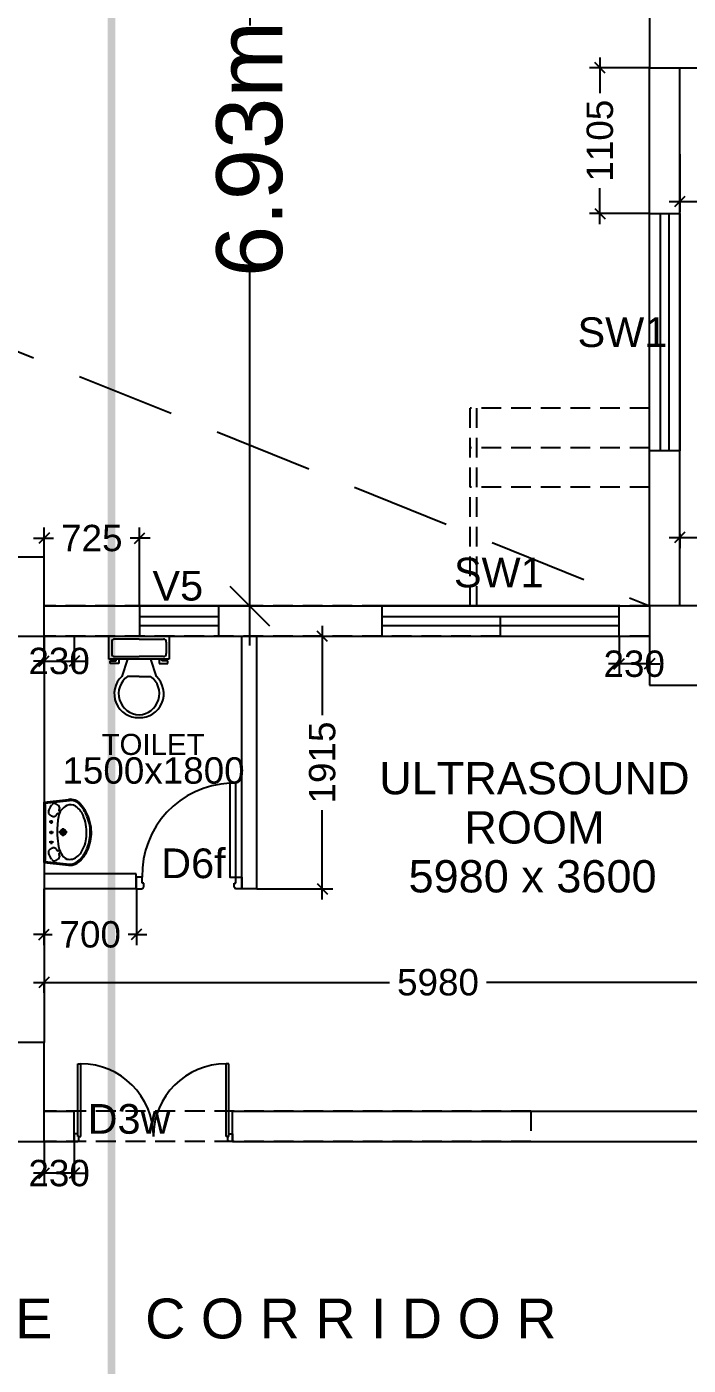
# Model space of a CAD drawing. Extents: x 6345096 to 6738923, y -6490958 to -6305885.
# Drawn here: x 6560640 to 6565660, y -6405167 to -6395018 of the extents above; entities that cross this region are included whole.
import ezdxf
from ezdxf.enums import TextEntityAlignment as Align

# ---------------------------------------------------------------- set-up
doc = ezdxf.new("R2010")
doc.units = 0
doc.header["$LTSCALE"] = 600
doc.header["$MEASUREMENT"] = 0
doc.header["$PDMODE"] = 35
for name, pattern in [('DASHED', [0.75, 0.5, -0.25]), ('HIDDEN', [0.375, 0.25, -0.125]), ('HIDDEN2', [0.1875, 0.125, -0.0625])]:
    doc.linetypes.add(name, pattern=pattern)
doc.layers.get('0').update_dxf_attribs({"linetype": 'CONTINUOUS'})
doc.layers.get('Defpoints').update_dxf_attribs({"linetype": 'CONTINUOUS'})
for name, color, linetype in [('8', 8, 'CONTINUOUS'), ('C00-00-00', 7, 'CONTINUOUS'), ('DIMEN', 5, 'CONTINUOUS'), ('DOOR', 32, 'CONTINUOUS'), ('Duct', 8, 'CONTINUOUS'), ('HS', 251, 'CONTINUOUS'), ('joinery', 7, 'CONTINUOUS'), ('LA-column', 3, 'CONTINUOUS'), ('REVISIONS', 6, 'CONTINUOUS'), ('Room Dim', 1, 'CONTINUOUS'), ('Sections', 10, 'CONTINUOUS'), ('TEXT', 6, 'CONTINUOUS'), ('Toi-Euip', 8, 'CONTINUOUS'), ('toi-fix', 46, 'CONTINUOUS'), ('Walls', 7, 'CONTINUOUS'), ('WIN', 151, 'CONTINUOUS'), ('Working Dim', 5, 'CONTINUOUS')]:
    doc.layers.add(name, color=color, linetype=linetype)
doc.styles.add('ari', font='arial.ttf')
doc.styles.add('ARIAL', font='arial.ttf')
doc.styles.get("Standard").update_dxf_attribs({"font": 'romans.shx'})
doc.dimstyles.new('int. dim', dxfattribs={"dimtxt": 200, "dimasz": 80, "dimexe": 80, "dimexo": 0, "dimgap": 70, "dimtad": 0, "dimdec": 0, "dimzin": 12, "dimdsep": 46, "dimtxsty": 'ari', "dimblk": 'OBLIQUE', "dimcen": 2, "dimdle": 80, "dimclrd": 256, "dimclre": 256, "dimclrt": 6, "dimadec": 0, "dimazin": 0, "dimtfac": 1, "dimtdec": 0, "dimtix": 1, "dimtmove": 2, "dimatfit": 3, "dimfxl": 1, "dimtolj": 1, "dimtzin": 0, "dimlwd": -1, "dimlwe": -1, "dimarcsym": 0})
doc.dimstyles.new('STANDARD$0', dxfattribs={"dimscale": 0, "dimtxt": 150, "dimasz": 125, "dimexe": 0.75, "dimexo": 1, "dimgap": 25, "dimtad": 1, "dimdec": 0, "dimdsep": 46, "dimtxsty": 'Standard', "dimblk1": 'DOT', "dimblk2": 'DOT', "dimsah": 1, "dimcen": 2.5, "dimclrd": 1, "dimclre": 1, "dimclrt": 3, "dimadec": 0, "dimazin": 0, "dimtfac": 1, "dimtdec": 0, "dimtmove": 0, "dimatfit": 3, "dimldrblk": 'DOT', "dimfxl": 1, "dimtolj": 1, "dimtzin": 0, "dimarcsym": 0})

# ---------------------------------------------------------------- blocks, each defined once
blk = doc.blocks.new('_Oblique')
at = {"color": 0, "linetype": 'ByBlock', "lineweight": -2}
blk.add_line((-0.5, -0.5), (0.5, 0.5), dxfattribs=at)
blk = doc.blocks.new('*D1091')
at = {"layer": 'Defpoints', "color": 0, "transparency": 16777216}
for p in [(6560771, -6399640, 5), (6561001, -6399640, 2), (6561001, -6399828)]:
    blk.add_point(p, dxfattribs=at)
at = {"layer": 'Working Dim', "transparency": 16777216}
for p, q in [((6560771, -6399640), (6560771, -6399908)), ((6561001, -6399640), (6561001, -6399908)), ((6560771, -6399828), (6560691, -6399828)), ((6560771, -6399828), (6561001, -6399828)), ((6561001, -6399828), (6561081, -6399828))]:
    blk.add_line(p, q, dxfattribs=at)
at = {"layer": 'Working Dim', "transparency": 16777216, "xscale": 80, "yscale": 80, "zscale": 80}
blk.add_blockref('_Oblique', (6560771, -6399828), dxfattribs=at)
at = {"layer": 'Working Dim', "transparency": 16777216, "xscale": 80, "yscale": 80, "zscale": 80, "rotation": 180}
blk.add_blockref('_Oblique', (6561001, -6399828), dxfattribs=at)
at = {"layer": 'Working Dim', "color": 6, "transparency": 16777216, "insert": (6560886, -6399828), "char_height": 200, "attachment_point": 5, "style": 'ari'}
blk.add_mtext('\\A1;230', dxfattribs=at)
blk = doc.blocks.new('*D1092')
at = {"layer": 'Defpoints', "color": 0, "transparency": 16777216}
for p in [(6565135, -6399640, 2), (6565365, -6399640, 5), (6565135, -6399849)]:
    blk.add_point(p, dxfattribs=at)
at = {"layer": 'Working Dim', "transparency": 16777216}
for p, q in [((6565135, -6399640), (6565135, -6399929)), ((6565365, -6399640), (6565365, -6399929)), ((6565135, -6399849), (6565055, -6399849)), ((6565365, -6399849), (6565135, -6399849)), ((6565365, -6399849), (6565445, -6399849))]:
    blk.add_line(p, q, dxfattribs=at)
at = {"layer": 'Working Dim', "transparency": 16777216, "xscale": 80, "yscale": 80, "zscale": 80}
blk.add_blockref('_Oblique', (6565135, -6399849), dxfattribs=at)
at = {"layer": 'Working Dim', "transparency": 16777216, "xscale": 80, "yscale": 80, "zscale": 80, "rotation": 180}
blk.add_blockref('_Oblique', (6565365, -6399849), dxfattribs=at)
at = {"layer": 'Working Dim', "color": 6, "transparency": 16777216, "insert": (6565250, -6399849), "char_height": 200, "attachment_point": 5, "style": 'ari'}
blk.add_mtext('\\A1;230', dxfattribs=at)
blk = doc.blocks.new('*D1106')
at = {"layer": 'Defpoints', "color": 0, "transparency": 16777216}
for p in [(6562417, -6392480, 5), (6562332, -6399410), (6562417, -6399410, 2)]:
    blk.add_point(p, dxfattribs=at)
at = {"layer": 'DIMEN', "color": 8, "transparency": 16777216}
for p, q in [((6562332, -6392180), (6562332, -6395009)), ((6562417, -6392480), (6562032, -6392480)), ((6562332, -6399710), (6562332, -6396881)), ((6562417, -6399410), (6562032, -6399410))]:
    blk.add_line(p, q, dxfattribs=at)
at = {"layer": 'DIMEN', "color": 8, "transparency": 16777216, "xscale": 300, "yscale": 300, "zscale": 300}
for p, rotation in [((6562332, -6392480), 90), ((6562332, -6399410), 270)]:
    blk.add_blockref('_Oblique', p, dxfattribs=dict(at, rotation=rotation))
at = {"layer": 'DIMEN', "color": 7, "transparency": 16777216, "insert": (6562332, -6395945), "char_height": 500, "attachment_point": 5, "rotation": 90, "style": 'ari'}
blk.add_mtext('\\A1;6.93m', dxfattribs=at)
blk = doc.blocks.new('*D1732')
at = {"layer": 'Defpoints', "color": 0, "transparency": 16777216}
for p in [(6565595, -6398864, 5), (6567595, -6398864, 3), (6567595, -6398891)]:
    blk.add_point(p, dxfattribs=at)
at = {"layer": 'Working Dim', "transparency": 16777216}
for p, q in [((6565515, -6398891), (6566225, -6398891)), ((6565595, -6398864), (6565595, -6398971)), ((6567675, -6398891), (6566965, -6398891)), ((6567595, -6398864), (6567595, -6398971))]:
    blk.add_line(p, q, dxfattribs=at)
at = {"layer": 'Working Dim', "transparency": 16777216, "xscale": 80, "yscale": 80, "zscale": 80, "rotation": 180}
blk.add_blockref('_Oblique', (6565595, -6398891), dxfattribs=at)
at = {"layer": 'Working Dim', "transparency": 16777216, "xscale": 80, "yscale": 80, "zscale": 80}
blk.add_blockref('_Oblique', (6567595, -6398891), dxfattribs=at)
at = {"layer": 'Working Dim', "color": 6, "transparency": 16777216, "insert": (6566595, -6398891), "char_height": 200, "attachment_point": 5, "style": 'ari'}
blk.add_mtext('\\A1;2000', dxfattribs=at)
blk = doc.blocks.new('*D1764')
at = {"layer": 'Defpoints', "color": 0, "transparency": 16777216}
for p in [(6565595, -6395985, 5), (6570895, -6395985, 3), (6570895, -6396344)]:
    blk.add_point(p, dxfattribs=at)
at = {"layer": 'Working Dim', "transparency": 16777216}
for p, q in [((6565595, -6395985), (6565595, -6396424)), ((6570895, -6395985), (6570895, -6396424)), ((6565515, -6396344), (6567877, -6396344)), ((6570975, -6396344), (6568614, -6396344))]:
    blk.add_line(p, q, dxfattribs=at)
at = {"layer": 'Working Dim', "transparency": 16777216, "xscale": 80, "yscale": 80, "zscale": 80, "rotation": 180}
blk.add_blockref('_Oblique', (6565595, -6396344), dxfattribs=at)
at = {"layer": 'Working Dim', "transparency": 16777216, "xscale": 80, "yscale": 80, "zscale": 80}
blk.add_blockref('_Oblique', (6570895, -6396344), dxfattribs=at)
at = {"layer": 'Working Dim', "color": 6, "transparency": 16777216, "insert": (6568245, -6396344), "char_height": 200, "attachment_point": 5, "style": 'ari'}
blk.add_mtext('\\A1;5300', dxfattribs=at)
blk = doc.blocks.new('Z$W@#1275')
at = {"layer": 'DOOR'}
for p, q in [((73, 1500), (0, 1500)), ((0, 1500), (0, 1467)), ((0, 1467), (2, 1467)), ((11, 1456), (11, 1458)), ((11, 1456), (47, 1456)), ((47, 1467), (736, 1467)), ((47, 1467), (47, 1439)), ((47, 1456), (47, 1467)), ((47, 1467), (73, 1467)), ((47, 1439), (736, 1439)), ((73, 1467), (73, 1500)), ((736, 1467), (736, 1439)), ((0, 33), (2, 33)), ((0, 0), (0, 33)), ((73, 0), (0, 0)), ((11, 44), (11, 42)), ((11, 44), (47, 44)), ((47, 61), (736, 61)), ((47, 33), (47, 61)), ((47, 44), (47, 33)), ((47, 33), (736, 33)), ((47, 33), (73, 33)), ((73, 33), (73, 0)), ((736, 33), (736, 61))]:
    blk.add_line(p, q, dxfattribs=at)
for centre, start, end in [((11, 1467), 180, 270), ((11, 33), 90, 180)]:
    blk.add_arc(centre, 9.13, start, end, dxfattribs=at)
at = {"layer": 'DOOR', "color": 145}
for centre, start, end in [((47, 1439), 270, 0), ((47, 61), 0, 90)]:
    blk.add_arc(centre, 689, start, end, dxfattribs=at)
blk = doc.blocks.new('*D1802')
at = {"layer": 'Defpoints', "color": 0, "transparency": 16777216}
for p in [(6560772, -6403470, 2), (6561001, -6403470, 2), (6560772, -6403711)]:
    blk.add_point(p, dxfattribs=at)
at = {"layer": 'REVISIONS', "color": 8, "transparency": 16777216}
for p, q in [((6560772, -6403470), (6560772, -6403791)), ((6561001, -6403470), (6561001, -6403791)), ((6560772, -6403711), (6560692, -6403711)), ((6561001, -6403711), (6560772, -6403711)), ((6561001, -6403711), (6561081, -6403711))]:
    blk.add_line(p, q, dxfattribs=at)
at = {"layer": 'REVISIONS', "color": 8, "transparency": 16777216, "xscale": 80, "yscale": 80, "zscale": 80}
blk.add_blockref('_Oblique', (6560772, -6403711), dxfattribs=at)
at = {"layer": 'REVISIONS', "color": 8, "transparency": 16777216, "xscale": 80, "yscale": 80, "zscale": 80, "rotation": 180}
blk.add_blockref('_Oblique', (6561001, -6403711), dxfattribs=at)
at = {"layer": 'REVISIONS', "color": 6, "transparency": 16777216, "insert": (6560886, -6403711), "char_height": 200, "attachment_point": 5, "style": 'ari'}
blk.add_mtext('\\A1;230', dxfattribs=at)
blk = doc.blocks.new('Z$W@#1841')
at = {"layer": 'DOOR'}
for p, q in [((-268, -167), (-317, -167)), ((-317, -167), (-317, -267)), ((-268, -218), (-268, -167)), ((-254, -218), (-268, -218)), ((-254, -254), (-254, -218)), ((519, -254), (519, -218)), ((519, -218), (533, -218)), ((533, -218), (533, -167)), ((533, -167), (583, -167)), ((583, -167), (583, -267)), ((-317, -267), (-268, -267)), ((-268, -267), (-268, -265)), ((-254, -254), (-256, -254)), ((519, -254), (522, -254)), ((533, -267), (533, -265)), ((583, -267), (533, -267))]:
    blk.add_line(p, q, dxfattribs=at)
blk.add_lwpolyline([(482, 633), (482, -167), (533, -167), (533, 633)], close=True, dxfattribs=at)
at = {"layer": 'DOOR', "color": 145}
blk.add_arc((518, -152), 786, 92.6177, 181.1129, dxfattribs=at)
at = {"layer": 'DOOR'}
for centre, start, end in [((-268, -254), 270, 0), ((533, -254), 180, 270)]:
    blk.add_arc(centre, 11.2, start, end, dxfattribs=at)
blk = doc.blocks.new('A$C70ED7303')
at = {"layer": 'toi-fix', "color": 8}
for p, q in [((0, 0), (229, 0)), ((229, 0), (229, -174)), ((-229, 0), (0, 0)), ((-229, -174), (-229, 0)), ((-207, -44), (-207, -131)), ((0, -22), (-185, -22)), ((0, -22), (185, -22)), ((207, -44), (207, -131)), ((229, -174), (-229, -174)), ((-218, -207), (-218, -185)), ((-218, -185), (-174, -185)), ((-185, -153), (0, -153)), ((-174, -185), (-174, -174)), ((-153, -174), (-153, -207)), ((-87, -174), (-131, -305)), ((185, -153), (0, -153)), ((87, -174), (131, -305)), ((153, -174), (153, -207)), ((174, -185), (174, -174)), ((218, -185), (174, -185)), ((218, -207), (218, -185)), ((-153, -207), (-218, -207)), ((153, -207), (218, -207)), ((0, -305), (-87, -305)), ((0, -305), (87, -305))]:
    blk.add_line(p, q, dxfattribs=at)
for centre, major_axis, start_param, end_param in [((-188, -41), (13.6, -13.6), 2.214297, 4.068888), ((188, -41), (13.6, -13.6), 0.643501, 2.498091), ((-188, -134), (-13.6, -13.6), 5.35589, 7.21048), ((188, -134), (-13.6, -13.6), 0.643501, 2.498091), ((-7, -436), (-128, -128), 4.686239, 7.105146), ((5, -435), (-113, -113), 4.541602, 7.039318), ((7, -436), (56, -172), -0.351019, 2.067888), ((-5, -435), (-113, -113), 0.814663, 3.31238)]:
    blk.add_ellipse(centre, major_axis=major_axis, ratio=1, start_param=start_param, end_param=end_param, dxfattribs=at)
blk = doc.blocks.new('A$C1E9F72C1')
at = {"layer": 'Toi-Euip', "color": 8}
for p, q in [((-228, 0), (-249, -186)), ((-228, 0), (228, 0)), ((228, 0), (249, -186)), ((-221, -7), (-242, -193)), ((-213, -10), (209, -10)), ((-64, -55), (-90, -55)), ((-76, -73), (-76, -40)), ((12, -55), (-15, -55)), ((-1, -73), (-1, -40)), ((92, -55), (65, -55)), ((79, -67), (79, -40)), ((221, -6), (242, -193)), ((-30, -145), (31, -145)), ((1, -175), (1, -113))]:
    blk.add_line(p, q, dxfattribs=at)
for centre, radius in [((-76, -55), 6.49), ((-1, -55), 6.49), ((79, -55), 6.49), ((1, -145), 21.7), ((1, -145), 15.6), ((1, -145), 11)]:
    blk.add_circle(centre, radius, dxfattribs=at)
for centre, radius, start, end in [((-208, 15), 24.9, 216.2215, 258.8549), ((208, 16), 26, 271.4204, 321.2513), ((-196, -77), 20.9, 116.809, 207.5092), ((-160, -68), 57.4, 198.3504, 235.0331), ((-125, -156), 127, 109.5864, 129.4018), ((-152, -67), 34.3, 68.6439, 118.0808), ((-168, -75), 49.6, 12.807, 54.9415), ((-115, -115), 27, 106.386, 151.7285), ((-150, -73), 32.2, 330.0791, 16.0346), ((35, -906), 808, 92.48, 98.7772), ((-3, -837), 738, 84.4518, 89.7569), ((152, -73), 32.2, 163.9654, 209.9209), ((170, -75), 49.6, 125.0585, 167.193), ((117, -115), 27, 28.2715, 73.614), ((154, -67), 34.3, 61.9192, 111.3561), ((127, -156), 127, 50.5982, 70.4136), ((163, -68), 57.4, 304.9669, 341.6496), ((198, -77), 20.9, 332.4908, 63.191), ((-166, -197), 84, 173.0041, 196.7608), ((-163, -200), 78.8, 174.8598, 213.2089), ((-110, -193), 95.5, 167.3454, 194.4146), ((-129, -205), 80.8, 113.6187, 156.307), ((-182, -101), 18, 230.4642, 309.5358), ((-164, -121), 8.67, 53.8926, 133.9597), ((-77, -276), 168, 94.0281, 120.4098), ((-163, -122), 8.8, 329.6713, 65.4896), ((-131, -108), 8.62, 142.6961, 276.8474), ((46, -401), 299, 76.1733, 85.7679), ((102, -220), 111, 24.9779, 81.9798), ((135, -107), 7.45, 281.3197, 41.7016), ((164, -122), 7.8, 112.0693, 194.8477), ((166, -121), 8.67, 46.0403, 126.1074), ((184, -101), 18, 230.4642, 309.5358), ((137, -201), 71.5, 327.5919, 23.2221), ((147, -198), 95.2, 311.9105, 2.7762), ((150, -200), 100, 311.3831, 7.6058), ((-141, -199), 107, 191.4479, 227.66), ((-120, -183), 124, 208.7854, 238.1585), ((-16, -67), 289, 226.8801, 256.3199), ((-83, -175), 127, 199.3054, 242.2025), ((-54, -136), 202, 229.3146, 253.0106), ((-13, -73), 250, 238.9436, 269.4813), ((5, -23), 300, 266.1546, 294.5893), ((11, -60), 296, 278.977, 313.6155), ((18, -68), 278, 292.3326, 313.7827), ((77, -165), 141, 291.6868, 328.1397), ((0, -46), 305, 248.1503, 293.8049), ((-4, -83), 277, 253.1484, 282.8609)]:
    blk.add_arc(centre, radius, start, end, dxfattribs=at)
blk = doc.blocks.new('*D1864')
at = {"layer": 'Defpoints', "color": 0, "transparency": 16777216}
for p in [(6560771, -6401555), (6561472, -6401555, 2), (6561472, -6401901)]:
    blk.add_point(p, dxfattribs=at)
at = {"layer": 'Working Dim', "transparency": 16777216}
for p, q in [((6560771, -6401555), (6560771, -6401981)), ((6561472, -6401555), (6561472, -6401981)), ((6560771, -6401901), (6560691, -6401901)), ((6560771, -6401901), (6560832, -6401901)), ((6561472, -6401901), (6561411, -6401901)), ((6561472, -6401901), (6561552, -6401901))]:
    blk.add_line(p, q, dxfattribs=at)
at = {"layer": 'Working Dim', "transparency": 16777216, "xscale": 80, "yscale": 80, "zscale": 80}
blk.add_blockref('_Oblique', (6560771, -6401901), dxfattribs=at)
at = {"layer": 'Working Dim', "transparency": 16777216, "xscale": 80, "yscale": 80, "zscale": 80, "rotation": 180}
blk.add_blockref('_Oblique', (6561472, -6401901), dxfattribs=at)
at = {"layer": 'Working Dim', "color": 6, "transparency": 16777216, "insert": (6561122, -6401901), "char_height": 200, "attachment_point": 5, "style": 'ari'}
blk.add_mtext('\\A1;700', dxfattribs=at)
blk = doc.blocks.new('*D1865')
at = {"layer": 'Defpoints', "color": 0, "transparency": 16777216}
for p in [(6562386, -6399640), (6562386, -6401555), (6562883, -6401555)]:
    blk.add_point(p, dxfattribs=at)
at = {"layer": 'Working Dim', "transparency": 16777216}
for p, q in [((6562883, -6399560), (6562883, -6400237)), ((6562386, -6399640), (6562963, -6399640)), ((6562883, -6401635), (6562883, -6400957)), ((6562386, -6401555), (6562963, -6401555))]:
    blk.add_line(p, q, dxfattribs=at)
at = {"layer": 'Working Dim', "transparency": 16777216, "xscale": 80, "yscale": 80, "zscale": 80}
for p, rotation in [((6562883, -6399640), 90), ((6562883, -6401555), 270)]:
    blk.add_blockref('_Oblique', p, dxfattribs=dict(at, rotation=rotation))
at = {"layer": 'Working Dim', "color": 6, "transparency": 16777216, "insert": (6562883, -6400597), "char_height": 200, "attachment_point": 5, "rotation": 90, "style": 'ari'}
blk.add_mtext('\\A1;1915', dxfattribs=at)
blk = doc.blocks.new('*D1867')
at = {"layer": 'Defpoints', "color": 0, "transparency": 16777216}
for p in [(6561497, -6398896), (6560772, -6399040, 2), (6561497, -6399410, 2)]:
    blk.add_point(p, dxfattribs=at)
at = {"layer": 'Working Dim', "transparency": 16777216}
for p, q in [((6560772, -6399040), (6560772, -6398816)), ((6561497, -6399410), (6561497, -6398816)), ((6560692, -6398896), (6560843, -6398896)), ((6561577, -6398896), (6561425, -6398896))]:
    blk.add_line(p, q, dxfattribs=at)
at = {"layer": 'Working Dim', "transparency": 16777216, "xscale": 80, "yscale": 80, "zscale": 80, "rotation": 180}
blk.add_blockref('_Oblique', (6560772, -6398896), dxfattribs=at)
at = {"layer": 'Working Dim', "transparency": 16777216, "xscale": 80, "yscale": 80, "zscale": 80}
blk.add_blockref('_Oblique', (6561497, -6398896), dxfattribs=at)
at = {"layer": 'Working Dim', "color": 6, "transparency": 16777216, "insert": (6561134, -6398896), "char_height": 200, "attachment_point": 5, "style": 'ari'}
blk.add_mtext('\\A1;725', dxfattribs=at)
blk = doc.blocks.new('*D1990')
at = {"layer": 'Defpoints', "color": 0, "transparency": 16777216}
for p in [(6560771, -6402264), (6566750, -6402264), (6566750, -6402264)]:
    blk.add_point(p, dxfattribs=at)
at = {"layer": 'Working Dim', "transparency": 16777216}
for p, q in [((6560691, -6402264), (6563393, -6402264)), ((6560771, -6402264), (6560771, -6402344)), ((6566830, -6402264), (6564129, -6402264)), ((6566750, -6402264), (6566750, -6402344))]:
    blk.add_line(p, q, dxfattribs=at)
at = {"layer": 'Working Dim', "transparency": 16777216, "xscale": 80, "yscale": 80, "zscale": 80, "rotation": 180}
blk.add_blockref('_Oblique', (6560771, -6402264), dxfattribs=at)
at = {"layer": 'Working Dim', "transparency": 16777216, "xscale": 80, "yscale": 80, "zscale": 80}
blk.add_blockref('_Oblique', (6566750, -6402264), dxfattribs=at)
at = {"layer": 'Working Dim', "color": 6, "transparency": 16777216, "insert": (6563761, -6402264), "char_height": 200, "attachment_point": 5, "style": 'ari'}
blk.add_mtext('\\A1;5980', dxfattribs=at)
blk = doc.blocks.new('A$C2CD672AE')
at = {"layer": 'C00-00-00', "color": 8, "linetype": 'HIDDEN', "elevation": 2.4}
for points in [[(33686.1, 57014.3), (33686.1, 57014.3), (33686.1, 58514.3)], [(33736.1, 57014.3), (33736.1, 58514.3)], [(33916.1, 56784.3), (33916.1, 57014.3)], [(34816.1, 56784.3), (34816.1, 57014.3)]]:
    blk.add_lwpolyline(points, dxfattribs=at)
at = {"layer": 'Walls', "color": 8, "linetype": 'HIDDEN'}
for p, q in [((35046.1, 57014.3), (35046.1, 61094.3)), ((35276.1, 57014.3), (35276.1, 61094.3)), ((35046.1, 58514.3), (33686.1, 58514.3)), ((35046.1, 58214.3), (33686.1, 58214.3)), ((35046.1, 57914.3), (33686.1, 57914.3)), ((33916.1, 57014.3), (30452.1, 57014.3)), ((35046.1, 57014.3), (34816.1, 57014.3)), ((33916.1, 56784.3), (30452.1, 56784.3)), ((30452.1, 56784.3), (30452.1, 53704.3)), ((35046.1, 56784.3), (34816.1, 56784.3)), ((34146.1, 53184.2), (30452.1, 53184.2)), ((34146.1, 53184.2), (34146.1, 52954.2)), ((34146.1, 52954.2), (30452.1, 52954.2))]:
    blk.add_line(p, q, dxfattribs=at)
blk = doc.blocks.new('*D2452')
at = {"layer": 'Defpoints', "color": 0, "transparency": 16777216}
for p in [(6565365, -6395330), (6564990, -6396435), (6565365, -6396435, 3)]:
    blk.add_point(p, dxfattribs=at)
at = {"layer": 'Working Dim', "transparency": 16777216}
for p, q in [((6564990, -6395250), (6564990, -6395522)), ((6565365, -6395330), (6564910, -6395330)), ((6564990, -6396515), (6564990, -6396242)), ((6565365, -6396435), (6564910, -6396435))]:
    blk.add_line(p, q, dxfattribs=at)
at = {"layer": 'Working Dim', "transparency": 16777216, "xscale": 80, "yscale": 80, "zscale": 80}
for p, rotation in [((6564990, -6395330), 90), ((6564990, -6396435), 270)]:
    blk.add_blockref('_Oblique', p, dxfattribs=dict(at, rotation=rotation))
at = {"layer": 'Working Dim', "color": 6, "transparency": 16777216, "insert": (6564990, -6395882), "char_height": 200, "attachment_point": 5, "rotation": 90, "style": 'ari'}
blk.add_mtext('\\A1;1105', dxfattribs=at)

msp = doc.modelspace()

# ---------------------------------------------------------------- linework, layer by layer
at = {"layer": 'Duct', "color": 8, "linetype": 'HIDDEN2', "ltscale": 10}
msp.add_line((6548516.936, -6392628.528, 1.755), (6565365.849, -6399409.793, 1.698), dxfattribs=at)
at = {"layer": 'LA-column', "color": 2, "elevation": 2.39}
for points in [[(6565365.528, -6395329.616), (6565965.528, -6395329.616), (6565965.528, -6394879.616), (6565365.528, -6394879.616)], [(6560771.528, -6399639.615), (6560771.528, -6399039.615), (6560391.528, -6399039.615), (6560391.528, -6399639.615)], [(6565365.528, -6400009.616), (6565965.528, -6400009.616), (6565965.528, -6399409.616), (6565365.528, -6399409.616)], [(6560771.528, -6403469.612), (6560771.528, -6402719.612), (6560171.528, -6402719.612), (6560171.528, -6403469.612)]]:
    msp.add_lwpolyline(points, close=True, dxfattribs=at)
at = {"layer": 'REVISIONS'}
for p, q in [((6562271.44, -6401554.598), (6562271.44, -6399639.574)), ((6562386.44, -6401554.598), (6562386.44, -6399639.574)), ((6561471.44, -6401439.598), (6560771.44, -6401439.598)), ((6561471.44, -6401554.598), (6561471.44, -6401439.598)), ((6561471.44, -6401554.598), (6560771.44, -6401554.598)), ((6562386.44, -6401554.598), (6562271.44, -6401554.598))]:
    msp.add_line(p, q, dxfattribs=at)
at = {"layer": 'Sections', "linetype": 'DASHED', "lineweight": 0, "ltscale": 2, "const_width": 60, "flags": 128}
msp.add_lwpolyline([(6561283.238, -6457437.593), (6562415.891, -6457985.461), (6561283.238, -6457985.461), (6561283.238, -6331751.836), (6562415.891, -6331751.836), (6561283.238, -6332299.705)], dxfattribs=at)
at = {"layer": 'Walls', "linetype": 'Continuous'}
for p, q in [((6565365.438, -6399409.596), (6565365.438, -6395329.62)), ((6565595.438, -6399409.597), (6565595.438, -6395329.62)), ((6560771.443, -6399639.596), (6560771.437, -6402719.616)), ((6562031.799, -6399639.597), (6562031.799, -6399639.574)), ((6560771.528, -6403239.551, 2.39), (6561001.231, -6403239.551, 2.39)), ((6561001.231, -6403469.551, 2.39), (6561001.231, -6403239.551, 2.39)), ((6562201.231, -6403239.552, 2.39), (6566265.526, -6403239.551, 2.39)), ((6562201.231, -6403469.552, 2.39), (6562201.231, -6403239.552, 2.39)), ((6560771.528, -6403469.551, 2.39), (6561001.231, -6403469.551, 2.39)), ((6560771.528, -6403469.551, 2.39), (6561001.231, -6403469.551, 2.39)), ((6562201.231, -6403469.552, 2.39), (6566265.526, -6403469.551, 2.39))]:
    msp.add_line(p, q, dxfattribs=at)
at = {"layer": 'Walls', "color": 7}
for p, q in [((6560771.606, -6399409.596), (6565365.528, -6399409.596)), ((6560771.437, -6399639.597), (6565365.528, -6399639.596))]:
    msp.add_line(p, q, dxfattribs=at)
at = {"layer": 'WIN', "linetype": 'Continuous'}
for points, elevation in [([(6565365.438, -6398234.597), (6565365.438, -6396434.597), (6565595.438, -6396434.597), (6565595.438, -6398234.597)], 3.081), ([(6565448.221, -6398234.597), (6565448.221, -6396434.597), (6565512.654, -6396434.597), (6565512.654, -6398234.597)], 3.081), ([(6562096.799, -6399409.597), (6561496.799, -6399409.597), (6561496.799, -6399639.597), (6562096.799, -6399639.598)], 2.39), ([(6565135.528, -6399409.596), (6563335.528, -6399409.596), (6563335.528, -6399639.596), (6565135.528, -6399639.596)], 2.39), ([(6562096.799, -6399490.938), (6561496.799, -6399490.938), (6561496.799, -6399558.257), (6562096.799, -6399558.257)], 2.39), ([(6565135.528, -6399492.38), (6563335.528, -6399492.38), (6563335.528, -6399556.813), (6565135.528, -6399556.813)], 2.39)]:
    msp.add_lwpolyline(points, close=True, dxfattribs=dict(at, elevation=elevation))

# ---------------------------------------------------------------- block references
at = {"layer": 'DOOR', "linetype": 'Continuous', "xscale": 0.8887360580265522, "yscale": 0.8887360580265522, "zscale": 0.8887360580265522}
msp.add_blockref('Z$W@#1841', (6561753.559, -6401316.943, 2.39), dxfattribs=at)
at = {"layer": 'DOOR', "xscale": 0.8000117540359497, "yscale": 0.8000117540359497, "zscale": 0.8000117540359497, "rotation": 90}
msp.add_blockref('Z$W@#1275', (6562201.231, -6403469.555, 4.779), dxfattribs=at)
at = {"layer": 'HS'}
msp.add_blockref('A$C2CD672AE', (6530319.294, -6456423.902, 8.17), dxfattribs=at)
at = {"layer": 'Toi-Euip', "color": 31, "rotation": 90}
msp.add_blockref('A$C1E9F72C1', (6560771.44, -6401125.868, 2.39), dxfattribs=at)
at = {"layer": 'toi-fix', "linetype": 'Continuous'}
msp.add_blockref('A$C70ED7303', (6561492.422, -6399639.598, 2.39), dxfattribs=at)

# ---------------------------------------------------------------- texts
at = {"layer": '8', "color": 6, "style": 'ari'}
msp.add_text('D6f', height=225, dxfattribs=at).set_placement((6561904.948, -6401473.509, 7.125), align=Align.CENTER)
at = {"layer": 'joinery', "style": 'ari'}
for s, p in [('SW1', (6565160.323, -6397446.529, 2.042)), ('SW1', (6564222.339, -6399268.645, 2.39)), ('V5', (6561786.367, -6399368.81, 4.121))]:
    msp.add_text(s, height=225, dxfattribs=at).set_placement(p, align=Align.CENTER)
msp.add_text('D3w', height=225, dxfattribs=at).set_placement((6561102.107, -6403411.63, 5.476))
at = {"layer": 'Room Dim', "style": 'ARIAL'}
msp.add_text('1500x1800', height=200, dxfattribs=at).set_placement((6561602.369, -6400757.169, 2.39), align=Align.CENTER)
at = {"layer": 'Room Dim', "linetype": 'Continuous', "style": 'ari'}
msp.add_text('5980 x 3600', height=244.8, dxfattribs=at).set_placement((6564478.487, -6401581.736, 11.724), align=Align.CENTER)
at = {"layer": 'TEXT', "color": 7, "style": 'ARIAL'}
for s, height, p in [('TOILET', 160, (6561598.904, -6400539.327, 2.39)), ('2.40 M      W I D E      C O R R I D O R', 302.4, (6561022.286, -6404963.544, 7.636))]:
    msp.add_text(s, height=height, dxfattribs=at).set_placement(p, align=Align.CENTER)
at = {"layer": 'TEXT', "color": 7, "linetype": 'Continuous', "style": 'ari'}
for s, p in [('ULTRASOUND', (6564492.68, -6400837.943, 11.724)), ('ROOM', (6564492.68, -6401211.038, 11.724))]:
    msp.add_text(s, height=244.8, dxfattribs=at).set_placement(p, align=Align.CENTER)

# ---------------------------------------------------------------- dimensions: what is measured, and where the dimension line sits
at = {"layer": 'DIMEN'}
dim = msp.add_linear_dim(base=(6562332.155, -6399409.596), p1=(6562416.666, -6392479.596, 5.131), p2=(6562416.666, -6399409.596, 2.39), angle=90, dimstyle='STANDARD$0', override={"dimscale": 1, "dimtxt": 500, "dimasz": 300, "dimexe": 300, "dimexo": 0, "dimgap": 1, "dimtad": 0, "dimdec": 2, "dimlfac": 0.001, "dimzin": 0, "dimpost": 'm', "dimtxsty": 'ari', "dimblk1": 'Oblique', "dimblk2": 'Oblique', "dimcen": 0, "dimdle": 300, "dimclrd": 8, "dimclre": 8, "dimclrt": 7, "dimadec": 2, "dimtdec": 2, "dimtmove": 2, "dimfxl": 0.75, "dimfrac": 1, "dimlwd": 65535, "dimlwe": 65535}, dxfattribs=at)
dim.commit()
dim.dimension.update_dxf_attribs({"geometry": '*D1106', "text_midpoint": (6562332.155, -6395944.596)})
at = {"layer": 'REVISIONS', "color": 8}
dim = msp.add_linear_dim(base=(6560771.528, -6403710.842), p1=(6561001.231, -6403469.551, 2.39), p2=(6560771.528, -6403469.551, 2.39), dimstyle='int. dim', override={"dimtxt": 200, "dimclrd": 8, "dimclre": 8, "dimarcsym": 1}, dxfattribs=at)
dim.commit()
dim.dimension.update_dxf_attribs({"geometry": '*D1802', "text_midpoint": (6560886.379, -6403710.842)})
at = {"layer": 'Working Dim'}
dim = msp.add_linear_dim(base=(6564989.803, -6396434.597), p1=(6565365.438, -6395329.62), p2=(6565365.438, -6396434.597, 3.081), angle=90, dimstyle='int. dim', dxfattribs=at)
dim.commit()
dim.dimension.update_dxf_attribs({"geometry": '*D2452', "text_midpoint": (6564989.803, -6395882.108)})
at = {"layer": 'Working Dim', "color": 6}
for base, p1, p2, picture, middle in [((6570895.438, -6396343.679), (6565595.438, -6395984.861, 5.131), (6570895.438, -6395984.861, 3.081), '*D1764', (6568245.438, -6396343.679)), ((6561496.799, -6398895.879), (6560771.528, -6399039.615, 2.39), (6561496.799, -6399409.596, 2.39), '*D1867', (6561134.163, -6398895.879)), ((6567595.438, -6398891.38), (6565595.438, -6398863.608, 5.131), (6567595.438, -6398863.608, 3.081), '*D1732', (6566595.438, -6398891.38)), ((6561001.437, -6399828.314), (6560771.443, -6399639.596, 5.131), (6561001.437, -6399639.597, 2.39), '*D1091', (6560886.44, -6399828.314)), ((6565135.437, -6399848.673), (6565365.437, -6399639.597, 5.131), (6565135.437, -6399639.597, 2.39), '*D1092', (6565250.437, -6399848.673)), ((6561471.577, -6401900.677), (6560771.44, -6401554.598), (6561471.577, -6401554.598, 2.39), '*D1864', (6561121.508, -6401900.677))]:
    dim = msp.add_linear_dim(base=base, p1=p1, p2=p2, dimstyle='int. dim', override={"dimtxt": 200, "dimarcsym": 1}, dxfattribs=at)
    dim.commit()
    dim.dimension.update_dxf_attribs({"geometry": picture, "text_midpoint": middle})
dim = msp.add_linear_dim(base=(6562882.905, -6401554.598), p1=(6562386.44, -6399639.574), p2=(6562386.44, -6401554.598), angle=90, dimstyle='int. dim', override={"dimtxt": 200, "dimarcsym": 1}, dxfattribs=at)
dim.commit()
dim.dimension.update_dxf_attribs({"geometry": '*D1865', "text_midpoint": (6562882.905, -6400597.086)})
dim = msp.add_linear_dim(base=(6566750.438, -6402264.047), p1=(6560771.438, -6402264.047), p2=(6566750.438, -6402264.047), text='5980', dimstyle='int. dim', override={"dimtxt": 200, "dimarcsym": 1}, dxfattribs=at)
dim.commit()
dim.dimension.update_dxf_attribs({"geometry": '*D1990', "text_midpoint": (6563760.938, -6402264.047)})

doc.saveas('drawing.dxf')
